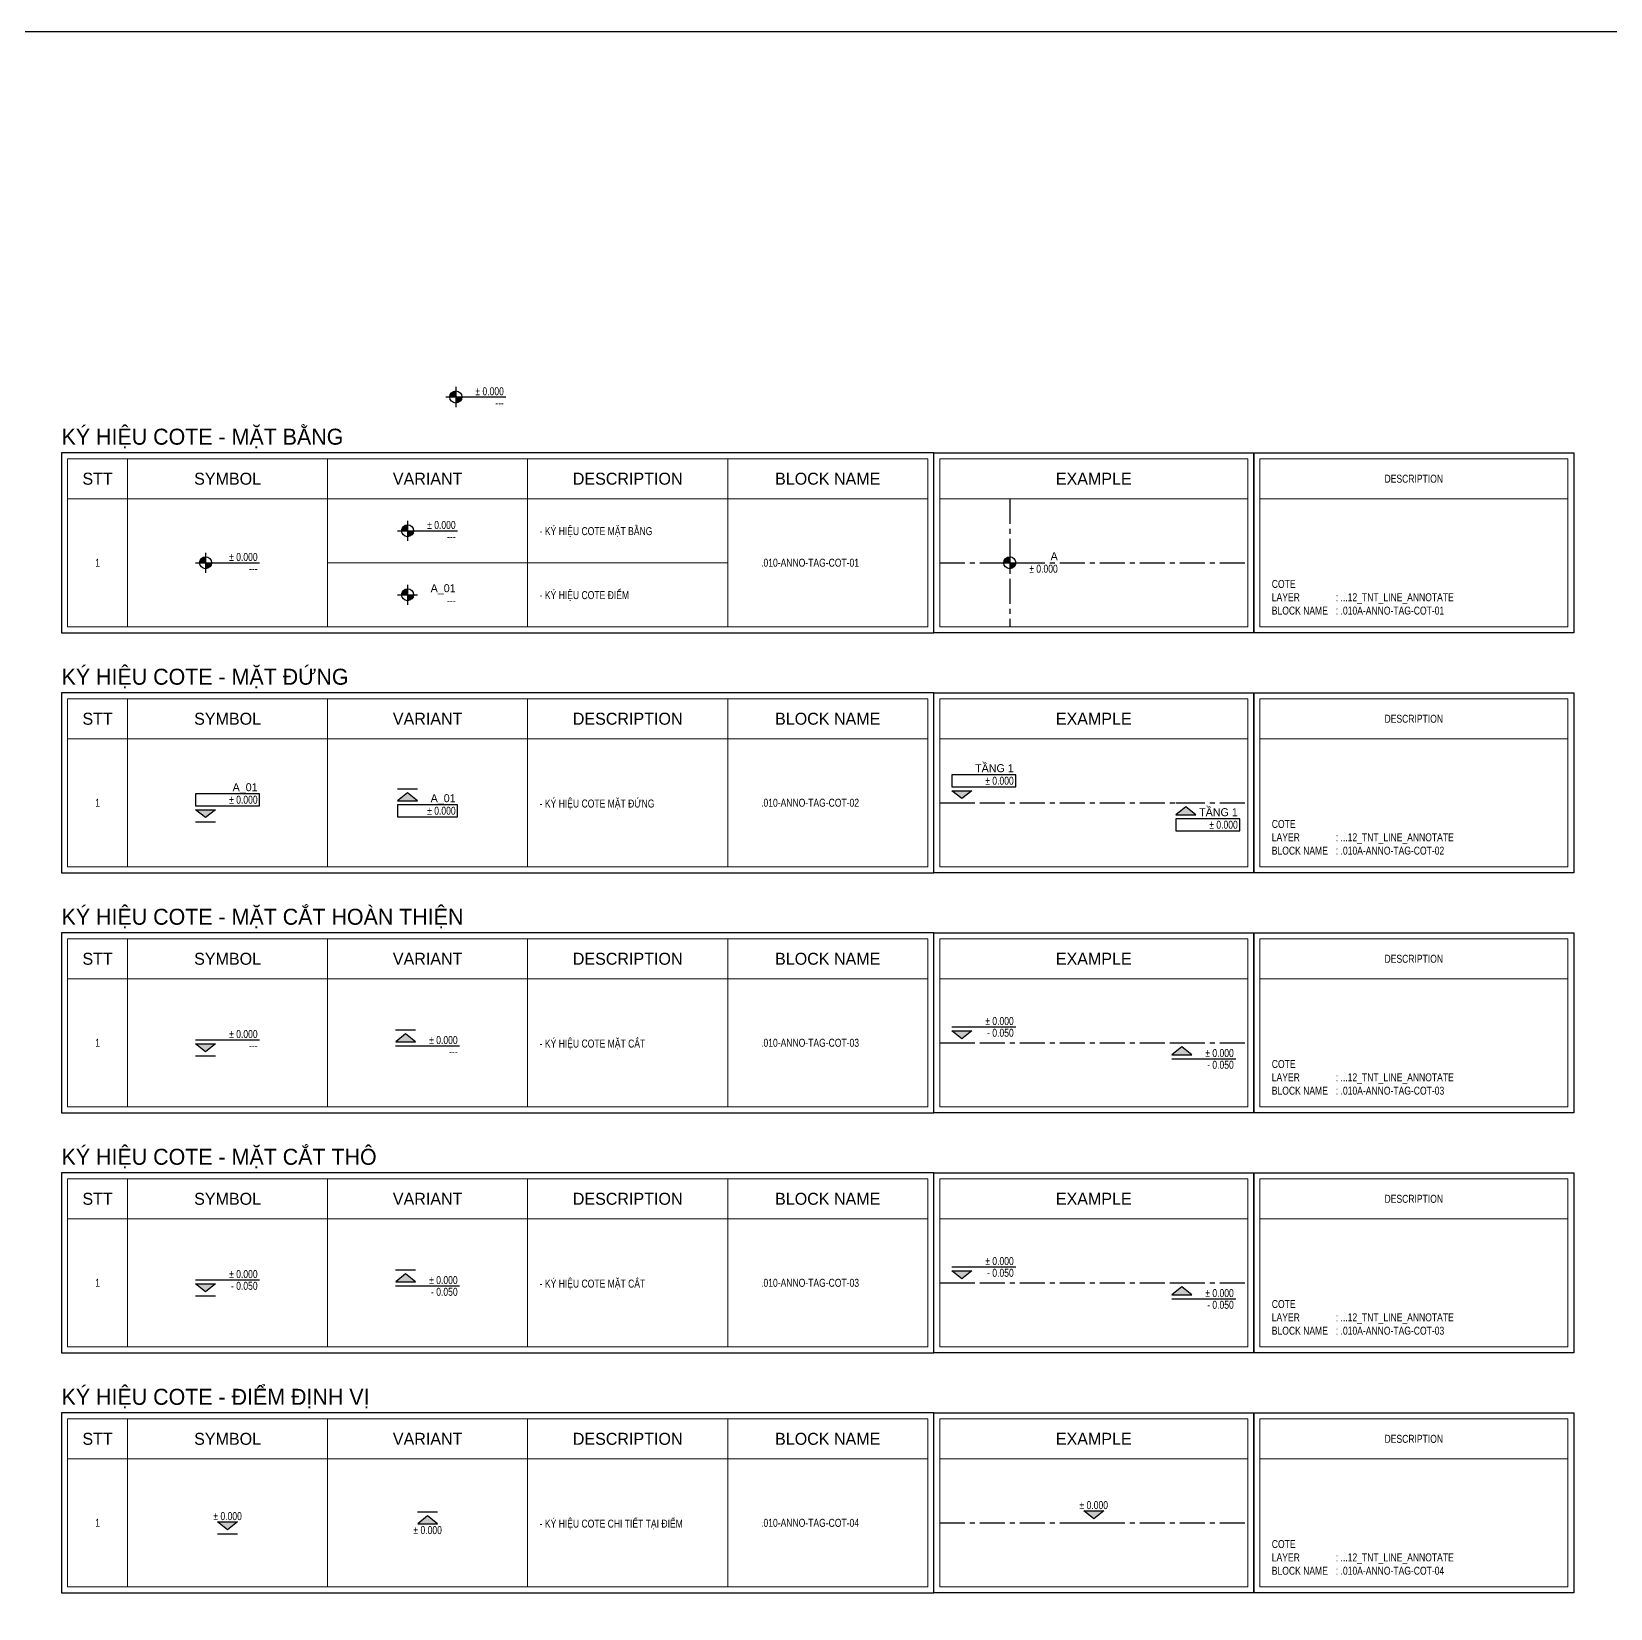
# Model space of a CAD drawing. Header units: millimetres. Extents: x 21129 to 2803301, y -510327 to 166837.
# Drawn here: x 269570 to 309035, y -339379 to -299963 of the extents above; entities that cross this region are included whole.
import ezdxf
from ezdxf.enums import TextEntityAlignment as Align

# ---------------------------------------------------------------- set-up
doc = ezdxf.new("R2010")
doc.units = ezdxf.units.MM
doc.linetypes.add('CENTER', pattern=[2, 1.25, -0.25, 0.25, -0.25])
for name, color, linetype in [('....01_TNT_A_DRAWING', 7, 'Continuous'), ('....07_TNT_A_BASE', 177, 'CENTER'), ('....20_TNT_N_TEXT', 9, 'Continuous'), ('....24_TNT_N_ANNOTATE', 14, 'Continuous')]:
    doc.layers.add(name, color=color, linetype=linetype)
doc.layers.add('....03_TNT_A_THIN', color=251, linetype='Continuous', lineweight=13, transparency=0.5)
doc.styles.add('.TNT_A_TXT_1_MAIN', font='')
doc.styles.add('.TNT_A_TXT_2_SUB', font='UNI Alter Gothic (H).ttf')
doc.styles.add('.TNT_A_TXT_3_NOTE', font='uromans.shx', dxfattribs={"width": 0.8})
doc.styles.get('.TNT_A_TXT_1_MAIN').set_extended_font_data('UNI HelvetIns (H)')

# ---------------------------------------------------------------- blocks, each defined once
blk = doc.blocks.new('.TNT_KHUNG LAYOUT_2')
at = {"color": 14}
blk.add_lwpolyline([(15, 312), (435, 312), (435, 15), (15, 15)], close=True, dxfattribs=at)
blk = doc.blocks.new('*U538')
at = {"layer": '....24_TNT_N_ANNOTATE'}
h = blk.add_hatch(color=256, dxfattribs=at)
h.dxf.hatch_style = 1
h.paths.add_polyline_path([(0, 1.5, 0.414214), (-1.5, 0), (0, 0)])
h = blk.add_hatch(color=256, dxfattribs=at)
h.dxf.hatch_style = 1
h.paths.add_polyline_path([(1.5, 0), (0, 0), (0, -1.5, 0.414214)])
for p, q in [((-2.5, 0), (13.5, 0)), ((-2.5, 0), (2.5, 0)), ((0, 2.5), (0, -2.5))]:
    blk.add_line(p, q, dxfattribs=at)
blk.add_circle((0, 0), 1.5, dxfattribs=at)
at = {"color": 9, "style": '.TNT_A_TXT_3_NOTE', "width": 0.8, "flags": 8}
blk.add_attdef('COT_1', text='', height=2, dxfattribs=at).set_placement((13, -0.17), align=Align.BOTTOM_RIGHT)
blk.add_attdef('COT_2', text='', height=2, dxfattribs=at).set_placement((13, -0.5), align=Align.TOP_RIGHT)
blk = doc.blocks.new('*U539')
at = {"layer": '....24_TNT_N_ANNOTATE'}
h = blk.add_hatch(color=256, dxfattribs=at)
h.dxf.hatch_style = 1
h.paths.add_polyline_path([(0, 1.5, 0.414214), (-1.5, 0), (0, 0)])
h = blk.add_hatch(color=256, dxfattribs=at)
h.dxf.hatch_style = 1
h.paths.add_polyline_path([(1.5, 0), (0, 0), (0, -1.5, 0.414214)])
for p, q in [((-2.5, 0), (12.5, 0)), ((-2.5, 0), (2.5, 0)), ((0, 2.5), (0, -2.5))]:
    blk.add_line(p, q, dxfattribs=at)
blk.add_circle((0, 0), 1.5, dxfattribs=at)
at = {"color": 9, "style": '.TNT_A_TXT_3_NOTE', "width": 0.8, "flags": 8}
blk.add_attdef('COT_1', text='', height=2, dxfattribs=at).set_placement((12, -0.17), align=Align.BOTTOM_RIGHT)
blk.add_attdef('COT_2', text='', height=2, dxfattribs=at).set_placement((12, -0.5), align=Align.TOP_RIGHT)
blk = doc.blocks.new('*U540')
at = {"layer": '....24_TNT_N_ANNOTATE'}
h = blk.add_hatch(color=256, dxfattribs=at)
h.dxf.hatch_style = 1
h.paths.add_polyline_path([(0, 1.5, 0.414214), (-1.5, 0), (0, 0)])
h = blk.add_hatch(color=256, dxfattribs=at)
h.dxf.hatch_style = 1
h.paths.add_polyline_path([(1.5, 0), (0, 0), (0, -1.5, 0.414214)])
for p, q in [((-2.5, 0), (2.5, 0)), ((0, 2.5), (0, -2.5))]:
    blk.add_line(p, q, dxfattribs=at)
blk.add_circle((0, 0), 1.5, dxfattribs=at)
at = {"color": 9, "style": '.TNT_A_TXT_2_SUB', "flags": 8}
blk.add_attdef('A_01', text='', height=2, dxfattribs=at).set_placement((12, 0.03), align=Align.BOTTOM_RIGHT)
at = {"color": 9, "style": '.TNT_A_TXT_3_NOTE', "width": 0.8, "flags": 8}
blk.add_attdef('COT_2', text='', height=2, dxfattribs=at).set_placement((12, -0.5), align=Align.TOP_RIGHT)
blk = doc.blocks.new('*U543')
at = {"layer": '....24_TNT_N_ANNOTATE'}
h = blk.add_hatch(color=256, dxfattribs=at)
h.dxf.hatch_style = 1
h.paths.add_polyline_path([(2.49, 3), (-2.5, 3), (-0.01, 1.02)])
blk.add_line((-2.5, 0), (2.5, 0), dxfattribs=at)
for points in [[(-2.5, 4), (13.5, 4), (13.5, 7), (-2.5, 7)], [(-2.5, 3), (2.49, 3), (-0.01, 1.02)]]:
    blk.add_lwpolyline(points, close=True, dxfattribs=at)
at = {"color": 9, "style": '.TNT_A_TXT_2_SUB', "flags": 8}
blk.add_attdef('A_01', text='', height=2, dxfattribs=at).set_placement((13, 7.03), align=Align.BOTTOM_RIGHT)
at = {"color": 9, "style": '.TNT_A_TXT_3_NOTE', "width": 0.8, "flags": 8}
blk.add_attdef('COT_1', text='', height=2, dxfattribs=at).set_placement((13, 5.5), align=Align.MIDDLE_RIGHT)
blk = doc.blocks.new('*U544')
at = {"layer": '....24_TNT_N_ANNOTATE'}
h = blk.add_hatch(color=256, dxfattribs=at)
h.dxf.hatch_style = 1
h.paths.add_polyline_path([(2.49, -3), (-2.5, -3), (-0.01, -1.02)])
blk.add_line((-2.5, 0), (2.5, 0), dxfattribs=at)
for points in [[(-2.5, -3), (2.49, -3), (-0.01, -1.02)], [(-2.5, -7), (12.5, -7), (12.5, -4), (-2.5, -4)]]:
    blk.add_lwpolyline(points, close=True, dxfattribs=at)
at = {"color": 9, "style": '.TNT_A_TXT_2_SUB', "flags": 8}
blk.add_attdef('A_01', text='', height=2, dxfattribs=at).set_placement((12, -3.97), align=Align.BOTTOM_RIGHT)
at = {"color": 9, "style": '.TNT_A_TXT_3_NOTE', "width": 0.8, "flags": 8}
blk.add_attdef('COT_1', text='', height=2, dxfattribs=at).set_placement((12, -5.5), align=Align.MIDDLE_RIGHT)
blk = doc.blocks.new('*U546')
at = {"layer": '....24_TNT_N_ANNOTATE'}
h = blk.add_hatch(color=256, dxfattribs=at)
h.dxf.hatch_style = 1
h.paths.add_polyline_path([(2.49, 3), (-2.49, 3), (0, 1.02)])
for p, q in [((-2.5, 4), (13.5, 4)), ((-2.5, 0), (2.5, 0))]:
    blk.add_line(p, q, dxfattribs=at)
blk.add_lwpolyline([(-2.49, 3), (2.49, 3), (0, 1.02)], close=True, dxfattribs=at)
at = {"color": 9, "style": '.TNT_A_TXT_3_NOTE', "width": 0.8, "flags": 8}
blk.add_attdef('COT_1', text='', height=2, dxfattribs=at).set_placement((13, 3.83), align=Align.BOTTOM_RIGHT)
blk.add_attdef('COT_2', text='', height=2, dxfattribs=at).set_placement((13, 3.5), align=Align.TOP_RIGHT)
blk = doc.blocks.new('*U547')
at = {"layer": '....24_TNT_N_ANNOTATE'}
h = blk.add_hatch(color=256, dxfattribs=at)
h.dxf.hatch_style = 1
h.paths.add_polyline_path([(2.49, -3), (-2.49, -3), (0, -1.02)])
for p, q in [((-2.5, 0), (2.5, 0)), ((-2.5, -4), (13.5, -4))]:
    blk.add_line(p, q, dxfattribs=at)
blk.add_lwpolyline([(-2.49, -3), (2.49, -3), (0, -1.02)], close=True, dxfattribs=at)
at = {"color": 9, "style": '.TNT_A_TXT_3_NOTE', "width": 0.8, "flags": 8}
blk.add_attdef('COT_1', text='', height=2, dxfattribs=at).set_placement((13, -4.17), align=Align.BOTTOM_RIGHT)
blk.add_attdef('COT_2', text='', height=2, dxfattribs=at).set_placement((13, -4.5), align=Align.TOP_RIGHT)
blk = doc.blocks.new('*U541')
at = {"layer": '....24_TNT_N_ANNOTATE'}
h = blk.add_hatch(color=256, dxfattribs=at)
h.dxf.hatch_style = 1
h.paths.add_polyline_path([(2.49, 3), (-2.5, 3), (-0.01, 1.02)])
blk.add_line((-2.5, 0), (2.5, 0), dxfattribs=at)
for points in [[(-2.5, 4), (13.5, 4), (13.5, 7), (-2.5, 7)], [(-2.5, 3), (2.49, 3), (-0.01, 1.02)]]:
    blk.add_lwpolyline(points, close=True, dxfattribs=at)
at = {"color": 9, "style": '.TNT_A_TXT_2_SUB', "flags": 8}
blk.add_attdef('A_01', text='', height=2, dxfattribs=at).set_placement((13, 7.03), align=Align.BOTTOM_RIGHT)
at = {"color": 9, "style": '.TNT_A_TXT_3_NOTE', "width": 0.8, "flags": 8}
blk.add_attdef('COT_1', text='', height=2, dxfattribs=at).set_placement((13, 5.5), align=Align.MIDDLE_RIGHT)
blk = doc.blocks.new('*U542')
at = {"layer": '....24_TNT_N_ANNOTATE'}
h = blk.add_hatch(color=256, dxfattribs=at)
h.dxf.hatch_style = 1
h.paths.add_polyline_path([(2.49, -3), (-2.5, -3), (-0.01, -1.02)])
blk.add_line((-2.5, 0), (2.5, 0), dxfattribs=at)
for points in [[(-2.5, -3), (2.49, -3), (-0.01, -1.02)], [(-2.5, -7), (13.5, -7), (13.5, -4), (-2.5, -4)]]:
    blk.add_lwpolyline(points, close=True, dxfattribs=at)
at = {"color": 9, "style": '.TNT_A_TXT_2_SUB', "flags": 8}
blk.add_attdef('A_01', text='', height=2, dxfattribs=at).set_placement((13, -3.97), align=Align.BOTTOM_RIGHT)
at = {"color": 9, "style": '.TNT_A_TXT_3_NOTE', "width": 0.8, "flags": 8}
blk.add_attdef('COT_1', text='', height=2, dxfattribs=at).set_placement((13, -5.5), align=Align.MIDDLE_RIGHT)
blk = doc.blocks.new('*U548')
at = {"layer": '....24_TNT_N_ANNOTATE'}
h = blk.add_hatch(color=256, dxfattribs=at)
h.dxf.hatch_style = 1
h.paths.add_polyline_path([(2.49, -3), (-2.49, -3), (0, -1.02)])
for p, q in [((-2.5, 0), (2.5, 0)), ((-2.5, -4), (13.5, -4))]:
    blk.add_line(p, q, dxfattribs=at)
blk.add_lwpolyline([(-2.49, -3), (2.49, -3), (0, -1.02)], close=True, dxfattribs=at)
at = {"color": 9, "style": '.TNT_A_TXT_3_NOTE', "width": 0.8, "flags": 8}
blk.add_attdef('COT_1', text='', height=2, dxfattribs=at).set_placement((13, -4.17), align=Align.BOTTOM_RIGHT)
blk.add_attdef('COT_2', text='', height=2, dxfattribs=at).set_placement((13, -4.5), align=Align.TOP_RIGHT)
blk = doc.blocks.new('*U549')
at = {"layer": '....24_TNT_N_ANNOTATE'}
h = blk.add_hatch(color=256, dxfattribs=at)
h.dxf.hatch_style = 1
h.paths.add_polyline_path([(2.49, 3), (-2.49, 3), (0, 1.02)])
for p, q in [((-2.5, 4), (13.5, 4)), ((-2.5, 0), (2.5, 0))]:
    blk.add_line(p, q, dxfattribs=at)
blk.add_lwpolyline([(-2.49, 3), (2.49, 3), (0, 1.02)], close=True, dxfattribs=at)
at = {"color": 9, "style": '.TNT_A_TXT_3_NOTE', "width": 0.8, "flags": 8}
blk.add_attdef('COT_1', text='', height=2, dxfattribs=at).set_placement((13, 3.83), align=Align.BOTTOM_RIGHT)
blk.add_attdef('COT_2', text='', height=2, dxfattribs=at).set_placement((13, 3.5), align=Align.TOP_RIGHT)
blk = doc.blocks.new('*U552')
at = {"layer": '....24_TNT_N_ANNOTATE'}
h = blk.add_hatch(color=256, dxfattribs=at)
h.dxf.hatch_style = 1
h.paths.add_polyline_path([(2.49, 3), (-2.49, 3), (0, 1.02)])
blk.add_line((-2.5, 0), (2.5, 0), dxfattribs=at)
blk.add_lwpolyline([(-2.49, 3), (2.49, 3), (0, 1.02)], close=True, dxfattribs=at)
at = {"color": 9, "style": '.TNT_A_TXT_3_NOTE', "width": 0.8, "flags": 8}
blk.add_attdef('COT_1', text='', height=2, dxfattribs=at).set_placement((0, 2.83), align=Align.BOTTOM_CENTER)
blk = doc.blocks.new('*U551')
at = {"layer": '....24_TNT_N_ANNOTATE'}
h = blk.add_hatch(color=256, dxfattribs=at)
h.dxf.hatch_style = 1
h.paths.add_polyline_path([(2.49, -3), (-2.49, -3), (0, -1.02)])
blk.add_line((-2.5, 0), (2.5, 0), dxfattribs=at)
blk.add_lwpolyline([(-2.49, -3), (2.49, -3), (0, -1.02)], close=True, dxfattribs=at)
at = {"color": 9, "style": '.TNT_A_TXT_3_NOTE', "width": 0.8, "flags": 8}
blk.add_attdef('COT_1', text='', height=2, dxfattribs=at).set_placement((0, -6.17), align=Align.BOTTOM_CENTER)

msp = doc.modelspace()

# ---------------------------------------------------------------- linework, layer by layer
at = {"layer": '....03_TNT_A_THIN'}
for p, q in [((271970.4, -310639.5), (271970.4, -314839.5)), ((276970.4, -310639.5), (276970.4, -314839.5)), ((281970.4, -310639.5), (281970.4, -314839.5)), ((286970.4, -310639.5), (286970.4, -314839.5)), ((270470.4, -311639.5), (291970.4, -311639.5)), ((292270.4, -311639.5), (299970.4, -311639.5)), ((300270.4, -311639.5), (307970.4, -311639.5)), ((276970.4, -313239.5), (286970.4, -313239.5)), ((271970.4, -316639.5), (271970.4, -320839.5)), ((276970.4, -316639.5), (276970.4, -320839.5)), ((281970.4, -316639.5), (281970.4, -320839.5)), ((286970.4, -316639.5), (286970.4, -320839.5)), ((270470.4, -317639.5), (291970.4, -317639.5)), ((292270.4, -317639.5), (299970.4, -317639.5)), ((300270.4, -317639.5), (307970.4, -317639.5)), ((271970.4, -322639.5), (271970.4, -326839.5)), ((276970.4, -322639.5), (276970.4, -326839.5)), ((281970.4, -322639.5), (281970.4, -326839.5)), ((286970.4, -322639.5), (286970.4, -326839.5)), ((270470.4, -323639.5), (291970.4, -323639.5)), ((292270.4, -323639.5), (299970.4, -323639.5)), ((300270.4, -323639.5), (307970.4, -323639.5)), ((271970.4, -328639.5), (271970.4, -332839.5)), ((276970.4, -328639.5), (276970.4, -332839.5)), ((281970.4, -328639.5), (281970.4, -332839.5)), ((286970.4, -328639.5), (286970.4, -332839.5)), ((270470.4, -329639.5), (291970.4, -329639.5)), ((292270.4, -329639.5), (299970.4, -329639.5)), ((300270.4, -329639.5), (307970.4, -329639.5)), ((271970.4, -334639.5), (271970.4, -338839.5)), ((276970.4, -334639.5), (276970.4, -338839.5)), ((281970.4, -334639.5), (281970.4, -338839.5)), ((286970.4, -334639.5), (286970.4, -338839.5)), ((270470.4, -335639.5), (291970.4, -335639.5)), ((292270.4, -335639.5), (299970.4, -335639.5)), ((300270.4, -335639.5), (307970.4, -335639.5))]:
    msp.add_line(p, q, dxfattribs=at)
for points in [[(270470.4, -310639.5), (291970.4, -310639.5), (291970.4, -314839.5), (270470.4, -314839.5)], [(292270.4, -310639.5), (299970.4, -310639.5), (299970.4, -314839.5), (292270.4, -314839.5)], [(300270.4, -310639.5), (307970.4, -310639.5), (307970.4, -314839.5), (300270.4, -314839.5)], [(270470.4, -316639.5), (291970.4, -316639.5), (291970.4, -320839.5), (270470.4, -320839.5)], [(292270.4, -316639.5), (299970.4, -316639.5), (299970.4, -320839.5), (292270.4, -320839.5)], [(300270.4, -316639.5), (307970.4, -316639.5), (307970.4, -320839.5), (300270.4, -320839.5)], [(270470.4, -322639.5), (291970.4, -322639.5), (291970.4, -326839.5), (270470.4, -326839.5)], [(292270.4, -322639.5), (299970.4, -322639.5), (299970.4, -326839.5), (292270.4, -326839.5)], [(300270.4, -322639.5), (307970.4, -322639.5), (307970.4, -326839.5), (300270.4, -326839.5)], [(270470.4, -328639.5), (291970.4, -328639.5), (291970.4, -332839.5), (270470.4, -332839.5)], [(292270.4, -328639.5), (299970.4, -328639.5), (299970.4, -332839.5), (292270.4, -332839.5)], [(300270.4, -328639.5), (307970.4, -328639.5), (307970.4, -332839.5), (300270.4, -332839.5)], [(270470.4, -334639.5), (291970.4, -334639.5), (291970.4, -338839.5), (270470.4, -338839.5)], [(292270.4, -334639.5), (299970.4, -334639.5), (299970.4, -338839.5), (292270.4, -338839.5)], [(300270.4, -334639.5), (307970.4, -334639.5), (307970.4, -338839.5), (300270.4, -338839.5)]]:
    msp.add_lwpolyline(points, close=True, dxfattribs=at)
at = {"layer": '....07_TNT_A_BASE', "ltscale": 500}
for p, q in [((294020.4, -311639.5), (294020.4, -314839.5)), ((292270.4, -313239.5), (299970.4, -313239.5)), ((292270.4, -319239.5), (299970.4, -319239.5)), ((292270.4, -325239.5), (299970.4, -325239.5)), ((292270.4, -331239.5), (299970.4, -331239.5)), ((292270.4, -337239.5), (299970.4, -337239.5))]:
    msp.add_line(p, q, dxfattribs=at)
at = {"layer": '....24_TNT_N_ANNOTATE'}
for points in [[(270320.4, -314989.5), (292120.4, -314989.5), (292120.4, -310489.5), (270320.4, -310489.5)], [(292120.4, -310489.5), (300120.4, -310489.5), (300120.4, -314989.5), (292120.4, -314989.5)], [(300120.4, -310489.5), (308120.4, -310489.5), (308120.4, -314989.5), (300120.4, -314989.5)], [(270320.4, -320989.5), (292120.4, -320989.5), (292120.4, -316489.5), (270320.4, -316489.5)], [(292120.4, -316489.5), (300120.4, -316489.5), (300120.4, -320989.5), (292120.4, -320989.5)], [(300120.4, -316489.5), (308120.4, -316489.5), (308120.4, -320989.5), (300120.4, -320989.5)], [(270320.4, -326989.5), (292120.4, -326989.5), (292120.4, -322489.5), (270320.4, -322489.5)], [(292120.4, -322489.5), (300120.4, -322489.5), (300120.4, -326989.5), (292120.4, -326989.5)], [(300120.4, -322489.5), (308120.4, -322489.5), (308120.4, -326989.5), (300120.4, -326989.5)], [(270320.4, -332989.5), (292120.4, -332989.5), (292120.4, -328489.5), (270320.4, -328489.5)], [(292120.4, -328489.5), (300120.4, -328489.5), (300120.4, -332989.5), (292120.4, -332989.5)], [(300120.4, -328489.5), (308120.4, -328489.5), (308120.4, -332989.5), (300120.4, -332989.5)], [(270320.4, -338989.5), (292120.4, -338989.5), (292120.4, -334489.5), (270320.4, -334489.5)], [(292120.4, -334489.5), (300120.4, -334489.5), (300120.4, -338989.5), (292120.4, -338989.5)], [(300120.4, -334489.5), (308120.4, -334489.5), (308120.4, -338989.5), (300120.4, -338989.5)]]:
    msp.add_lwpolyline(points, close=True, dxfattribs=at)

# ---------------------------------------------------------------- block references
at = {"layer": '....01_TNT_A_DRAWING', "xscale": 400, "yscale": 400, "zscale": 400}
msp.add_blockref('.TNT_KHUNG LAYOUT_2', (218892.4, -424762.9), dxfattribs=at)
at = {"layer": '....24_TNT_N_ANNOTATE'}
ref = msp.add_blockref('*U539', (280175.6, -309097.3), dxfattribs=dict(at, xscale=100, yscale=100, zscale=100))
ref.add_attrib('COT_1', '%%P 0.000', dxfattribs={"layer": '0', "color": 9, "height": 200, "style": '.TNT_A_TXT_3_NOTE', "width": 0.8}).set_placement((281375.6, -309114), align=Align.BOTTOM_RIGHT)
ref.add_attrib('COT_2', '---', dxfattribs={"layer": '0', "color": 9, "height": 200, "style": '.TNT_A_TXT_3_NOTE', "width": 0.8}).set_placement((281375.6, -309147.3), align=Align.TOP_RIGHT)
ref = msp.add_blockref('*U539', (278970.4, -312439.5), dxfattribs=dict(at, xscale=100, yscale=100, zscale=100))
ref.add_attrib('COT_1', '%%P 0.000', dxfattribs={"layer": '0', "color": 9, "height": 200, "style": '.TNT_A_TXT_3_NOTE', "width": 0.8}).set_placement((280170.4, -312456.2), align=Align.BOTTOM_RIGHT)
ref.add_attrib('COT_2', '---', dxfattribs={"layer": '0', "color": 9, "height": 200, "style": '.TNT_A_TXT_3_NOTE', "width": 0.8}).set_placement((280170.4, -312489.5), align=Align.TOP_RIGHT)
ref = msp.add_blockref('*U538', (273920.4, -313239.5), dxfattribs=dict(at, xscale=100, yscale=100, zscale=100))
ref.add_attrib('COT_1', '%%p 0.000', dxfattribs={"layer": '0', "color": 9, "height": 200, "style": '.TNT_A_TXT_3_NOTE', "width": 0.8}).set_placement((275220.4, -313256.2), align=Align.BOTTOM_RIGHT)
ref.add_attrib('COT_2', '---', dxfattribs={"layer": '0', "color": 9, "height": 200, "style": '.TNT_A_TXT_3_NOTE', "width": 0.8}).set_placement((275220.4, -313289.5), align=Align.TOP_RIGHT)
ref = msp.add_blockref('*U540', (294020.4, -313239.5), dxfattribs=dict(at, xscale=100, yscale=100, zscale=100))
ref.add_attrib('A_01', 'A', dxfattribs={"layer": '0', "color": 9, "height": 200, "style": '.TNT_A_TXT_2_SUB'}).set_placement((295220.4, -313236.2), align=Align.BOTTOM_RIGHT)
ref.add_attrib('COT_2', '%%P 0.000', dxfattribs={"layer": '0', "color": 9, "height": 200, "style": '.TNT_A_TXT_3_NOTE', "width": 0.8}).set_placement((295220.4, -313289.5), align=Align.TOP_RIGHT)
ref = msp.add_blockref('*U540', (278970.4, -314039.5), dxfattribs=dict(at, xscale=100, yscale=100, zscale=100))
ref.add_attrib('A_01', 'A_01', dxfattribs={"layer": '0', "color": 9, "height": 200, "style": '.TNT_A_TXT_2_SUB'}).set_placement((280170.4, -314036.2), align=Align.BOTTOM_RIGHT)
ref.add_attrib('COT_2', '---', dxfattribs={"layer": '0', "color": 9, "height": 200, "style": '.TNT_A_TXT_3_NOTE', "width": 0.8}).set_placement((280170.4, -314089.5), align=Align.TOP_RIGHT)
ref = msp.add_blockref('*U541', (292820.4, -319239.5), dxfattribs=dict(at, xscale=100, yscale=100, zscale=100))
ref.add_attrib('A_01', 'TẦNG 1', dxfattribs={"layer": '0', "color": 9, "height": 200, "style": '.TNT_A_TXT_2_SUB'}).set_placement((294120.4, -318536.2), align=Align.BOTTOM_RIGHT)
ref.add_attrib('COT_1', '%%p 0.000', dxfattribs={"layer": '0', "color": 9, "height": 200, "style": '.TNT_A_TXT_3_NOTE', "width": 0.8}).set_placement((294120.4, -318689.5), align=Align.MIDDLE_RIGHT)
ref = msp.add_blockref('*U543', (273920.4, -319714.5), dxfattribs=dict(at, xscale=100, yscale=100, zscale=100))
ref.add_attrib('A_01', 'A_01', dxfattribs={"layer": '0', "color": 9, "height": 200, "style": '.TNT_A_TXT_2_SUB'}).set_placement((275220.4, -319011.2), align=Align.BOTTOM_RIGHT)
ref.add_attrib('COT_1', '%%p 0.000', dxfattribs={"layer": '0', "color": 9, "height": 200, "style": '.TNT_A_TXT_3_NOTE', "width": 0.8}).set_placement((275220.4, -319164.5), align=Align.MIDDLE_RIGHT)
ref = msp.add_blockref('*U544', (278970.4, -318889.5), dxfattribs=dict(at, xscale=100, yscale=100, zscale=100))
ref.add_attrib('A_01', 'A_01', dxfattribs={"layer": '0', "color": 9, "height": 200, "style": '.TNT_A_TXT_2_SUB'}).set_placement((280170.4, -319286.2), align=Align.BOTTOM_RIGHT)
ref.add_attrib('COT_1', '%%p 0.000', dxfattribs={"layer": '0', "color": 9, "height": 200, "style": '.TNT_A_TXT_3_NOTE', "width": 0.8}).set_placement((280170.4, -319439.5), align=Align.MIDDLE_RIGHT)
ref = msp.add_blockref('*U542', (298420.4, -319239.5), dxfattribs=dict(at, xscale=100, yscale=100, zscale=100))
ref.add_attrib('A_01', 'TẦNG 1', dxfattribs={"layer": '0', "color": 9, "height": 200, "style": '.TNT_A_TXT_2_SUB'}).set_placement((299720.4, -319636.2), align=Align.BOTTOM_RIGHT)
ref.add_attrib('COT_1', '%%p 0.000', dxfattribs={"layer": '0', "color": 9, "height": 200, "style": '.TNT_A_TXT_3_NOTE', "width": 0.8}).set_placement((299720.4, -319789.5), align=Align.MIDDLE_RIGHT)
ref = msp.add_blockref('*U549', (292820.4, -325239.5), dxfattribs=dict(at, xscale=100, yscale=100, zscale=100))
ref.add_attrib('COT_1', '%%p 0.000', dxfattribs={"layer": '0', "color": 9, "height": 200, "style": '.TNT_A_TXT_3_NOTE', "width": 0.8}).set_placement((294120.4, -324856.2), align=Align.BOTTOM_RIGHT)
ref.add_attrib('COT_2', '- 0.050', dxfattribs={"layer": '0', "color": 9, "height": 200, "style": '.TNT_A_TXT_3_NOTE', "width": 0.8}).set_placement((294120.4, -324889.5), align=Align.TOP_RIGHT)
ref = msp.add_blockref('*U546', (273920.4, -325564.5), dxfattribs=dict(at, xscale=100, yscale=100, zscale=100))
ref.add_attrib('COT_1', '%%p 0.000', dxfattribs={"layer": '0', "color": 9, "height": 200, "style": '.TNT_A_TXT_3_NOTE', "width": 0.8}).set_placement((275220.4, -325181.2), align=Align.BOTTOM_RIGHT)
ref.add_attrib('COT_2', '---', dxfattribs={"layer": '0', "color": 9, "height": 200, "style": '.TNT_A_TXT_3_NOTE', "width": 0.8}).set_placement((275220.4, -325214.5), align=Align.TOP_RIGHT)
ref = msp.add_blockref('*U547', (278920.4, -324914.5), dxfattribs=dict(at, xscale=100, yscale=100, zscale=100))
ref.add_attrib('COT_1', '%%p 0.000', dxfattribs={"layer": '0', "color": 9, "height": 200, "style": '.TNT_A_TXT_3_NOTE', "width": 0.8}).set_placement((280220.4, -325331.2), align=Align.BOTTOM_RIGHT)
ref.add_attrib('COT_2', '---', dxfattribs={"layer": '0', "color": 9, "height": 200, "style": '.TNT_A_TXT_3_NOTE', "width": 0.8}).set_placement((280220.4, -325364.5), align=Align.TOP_RIGHT)
ref = msp.add_blockref('*U548', (298320.4, -325239.5), dxfattribs=dict(at, xscale=100, yscale=100, zscale=100))
ref.add_attrib('COT_1', '%%p 0.000', dxfattribs={"layer": '0', "color": 9, "height": 200, "style": '.TNT_A_TXT_3_NOTE', "width": 0.8}).set_placement((299620.4, -325656.2), align=Align.BOTTOM_RIGHT)
ref.add_attrib('COT_2', '- 0.050', dxfattribs={"layer": '0', "color": 9, "height": 200, "style": '.TNT_A_TXT_3_NOTE', "width": 0.8}).set_placement((299620.4, -325689.5), align=Align.TOP_RIGHT)
ref = msp.add_blockref('*U549', (292820.4, -331239.5), dxfattribs=dict(at, xscale=100, yscale=100, zscale=100))
ref.add_attrib('COT_1', '%%p 0.000', dxfattribs={"layer": '0', "color": 9, "height": 200, "style": '.TNT_A_TXT_3_NOTE', "width": 0.8}).set_placement((294120.4, -330856.2), align=Align.BOTTOM_RIGHT)
ref.add_attrib('COT_2', '- 0.050', dxfattribs={"layer": '0', "color": 9, "height": 200, "style": '.TNT_A_TXT_3_NOTE', "width": 0.8}).set_placement((294120.4, -330889.5), align=Align.TOP_RIGHT)
ref = msp.add_blockref('*U546', (273920.4, -331564.5), dxfattribs=dict(at, xscale=100, yscale=100, zscale=100))
ref.add_attrib('COT_1', '%%p 0.000', dxfattribs={"layer": '0', "color": 9, "height": 200, "style": '.TNT_A_TXT_3_NOTE', "width": 0.8}).set_placement((275220.4, -331181.2), align=Align.BOTTOM_RIGHT)
ref.add_attrib('COT_2', '- 0.050', dxfattribs={"layer": '0', "color": 9, "height": 200, "style": '.TNT_A_TXT_3_NOTE', "width": 0.8}).set_placement((275220.4, -331214.5), align=Align.TOP_RIGHT)
ref = msp.add_blockref('*U547', (278920.4, -330914.5), dxfattribs=dict(at, xscale=100, yscale=100, zscale=100))
ref.add_attrib('COT_1', '%%p 0.000', dxfattribs={"layer": '0', "color": 9, "height": 200, "style": '.TNT_A_TXT_3_NOTE', "width": 0.8}).set_placement((280220.4, -331331.2), align=Align.BOTTOM_RIGHT)
ref.add_attrib('COT_2', '- 0.050', dxfattribs={"layer": '0', "color": 9, "height": 200, "style": '.TNT_A_TXT_3_NOTE', "width": 0.8}).set_placement((280220.4, -331364.5), align=Align.TOP_RIGHT)
ref = msp.add_blockref('*U548', (298320.4, -331239.5), dxfattribs=dict(at, xscale=100, yscale=100, zscale=100))
ref.add_attrib('COT_1', '%%p 0.000', dxfattribs={"layer": '0', "color": 9, "height": 200, "style": '.TNT_A_TXT_3_NOTE', "width": 0.8}).set_placement((299620.4, -331656.2), align=Align.BOTTOM_RIGHT)
ref.add_attrib('COT_2', '- 0.050', dxfattribs={"layer": '0', "color": 9, "height": 200, "style": '.TNT_A_TXT_3_NOTE', "width": 0.8}).set_placement((299620.4, -331689.5), align=Align.TOP_RIGHT)
ref = msp.add_blockref('*U552', (274470.4, -337514.5), dxfattribs=dict(at, xscale=100, yscale=100, zscale=100))
ref.add_attrib('COT_1', '%%p 0.000', dxfattribs={"layer": '0', "color": 9, "height": 200, "style": '.TNT_A_TXT_3_NOTE', "width": 0.8}).set_placement((274470.4, -337231.2), align=Align.BOTTOM_CENTER)
ref = msp.add_blockref('*U551', (279470.4, -336964.5), dxfattribs=dict(at, xscale=100, yscale=100, zscale=100))
ref.add_attrib('COT_1', '%%p 0.000', dxfattribs={"layer": '0', "color": 9, "height": 200, "style": '.TNT_A_TXT_3_NOTE', "width": 0.8}).set_placement((279470.4, -337581.2), align=Align.BOTTOM_CENTER)
ref = msp.add_blockref('*U552', (296120.4, -337239.5), dxfattribs=dict(at, xscale=100, yscale=100, zscale=100))
ref.add_attrib('COT_1', '%%p 0.000', dxfattribs={"layer": '0', "color": 9, "height": 200, "style": '.TNT_A_TXT_3_NOTE', "width": 0.8}).set_placement((296120.4, -336956.2), align=Align.BOTTOM_CENTER)

# ---------------------------------------------------------------- texts
at = {"layer": '....20_TNT_N_TEXT', "style": '.TNT_A_TXT_1_MAIN'}
for s, p in [('KÝ HIỆU COTE - MẶT BẰNG', (270320.4, -310289.5)), ('KÝ HIỆU COTE - MẶT ĐỨNG', (270320.4, -316289.5)), ('KÝ HIỆU COTE - MẶT CẮT HOÀN THIỆN', (270320.4, -322289.5)), ('KÝ HIỆU COTE - MẶT CẮT THÔ', (270320.4, -328289.5)), ('KÝ HIỆU COTE - ĐIỂM ĐỊNH VỊ', (270320.4, -334289.5))]:
    msp.add_text(s, height=400, dxfattribs=at).set_placement(p)
at = {"layer": '....20_TNT_N_TEXT', "style": '.TNT_A_TXT_2_SUB'}
for s, p in [('STT', (271220.4, -311139.5)), ('SYMBOL', (274470.4, -311139.5)), ('VARIANT', (279470.4, -311139.5)), ('DESCRIPTION', (284470.4, -311139.5)), ('BLOCK NAME', (289470.4, -311139.5)), ('EXAMPLE', (296120.2, -311139.5)), ('STT', (271220.4, -317139.5)), ('SYMBOL', (274470.4, -317139.5)), ('VARIANT', (279470.4, -317139.5)), ('DESCRIPTION', (284470.4, -317139.5)), ('BLOCK NAME', (289470.4, -317139.5)), ('EXAMPLE', (296120.2, -317139.5)), ('STT', (271220.4, -323139.5)), ('SYMBOL', (274470.4, -323139.5)), ('VARIANT', (279470.4, -323139.5)), ('DESCRIPTION', (284470.4, -323139.5)), ('BLOCK NAME', (289470.4, -323139.5)), ('EXAMPLE', (296120.2, -323139.5)), ('STT', (271220.4, -329139.5)), ('SYMBOL', (274470.4, -329139.5)), ('VARIANT', (279470.4, -329139.5)), ('DESCRIPTION', (284470.4, -329139.5)), ('BLOCK NAME', (289470.4, -329139.5)), ('EXAMPLE', (296120.4, -329139.5)), ('STT', (271220.4, -335139.5)), ('SYMBOL', (274470.4, -335139.5)), ('VARIANT', (279470.4, -335139.5)), ('DESCRIPTION', (284470.4, -335139.5)), ('BLOCK NAME', (289470.4, -335139.5)), ('EXAMPLE', (296120.4, -335139.5))]:
    msp.add_text(s, height=300, dxfattribs=at).set_placement(p, align=Align.MIDDLE)
at = {"layer": '....20_TNT_N_TEXT', "style": '.TNT_A_TXT_3_NOTE', "width": 0.8}
for s, p in [('DESCRIPTION', (304120, -311139.5)), ('1', (271220.4, -313239.5)), ('DESCRIPTION', (304120, -317139.5)), ('1', (271220.4, -319239.5)), ('DESCRIPTION', (304120, -323139.5)), ('1', (271220.4, -325239.5)), ('DESCRIPTION', (304120.4, -329139.5)), ('1', (271220.4, -331239.5)), ('DESCRIPTION', (304120.4, -335139.5)), ('1', (271220.4, -337239.5))]:
    msp.add_text(s, height=200, dxfattribs=at).set_placement(p, align=Align.MIDDLE)
for s, p in [('- KÝ HIỆU COTE MẶT BẰNG', (282270.4, -312549.5)), ('.010-ANNO-TAG-COT-01', (287805.4, -313339.5)), ('- KÝ HIỆU COTE ĐIỂM', (282270.4, -314149.5)), ('- KÝ HIỆU COTE MẶT ĐỨNG', (282270.4, -319359.5)), ('.010-ANNO-TAG-COT-02', (287805.4, -319339.5)), ('- KÝ HIỆU COTE MẶT CẮT', (282270.4, -325359.5)), ('.010-ANNO-TAG-COT-03', (287805.4, -325339.5)), ('- KÝ HIỆU COTE MẶT CẮT', (282270.4, -331359.5)), ('.010-ANNO-TAG-COT-03', (287805.4, -331339.5)), ('- KÝ HIỆU COTE CHI TIẾT TẠI ĐIỂM', (282270.4, -337359.5)), ('.010-ANNO-TAG-COT-04', (287805.4, -337339.5))]:
    msp.add_text(s, height=200, dxfattribs=at).set_placement(p)
at = {"layer": '....20_TNT_N_TEXT', "char_height": 200, "width": 14785, "attachment_point": 7, "style": '.TNT_A_TXT_3_NOTE'}
for s, insert in [('\\A1;\\pxi-12,l12,sm1;COTE\\P\\pi-9,l9;LAYER^I^I: ...12_TNT_LINE_ANNOTATE\\P\\pi-12,l12;BLOCK NAME^I: .010A-ANNO-TAG-COT-01', (300570.4, -314539.5)), ('\\A1;\\pxi-12,l12,sm1;COTE\\P\\pi-9,l9;LAYER^I^I: ...12_TNT_LINE_ANNOTATE\\P\\pi-12,l12;BLOCK NAME^I: .010A-ANNO-TAG-COT-02', (300570.4, -320539.5)), ('\\A1;\\pxi-12,l12,sm1;COTE\\P\\pi-9,l9;LAYER^I^I: ...12_TNT_LINE_ANNOTATE\\P\\pi-12,l12;BLOCK NAME^I: .010A-ANNO-TAG-COT-03', (300570.4, -326539.5)), ('\\A1;\\pxi-12,l12,sm1;COTE\\P\\pi-9,l9;LAYER^I^I: ...12_TNT_LINE_ANNOTATE\\P\\pi-12,l12;BLOCK NAME^I: .010A-ANNO-TAG-COT-03', (300570.4, -332539.5)), ('\\A1;\\pxi-12,l12,sm1;COTE\\P\\pi-9,l9;LAYER^I^I: ...12_TNT_LINE_ANNOTATE\\P\\pi-12,l12;BLOCK NAME^I: .010A-ANNO-TAG-COT-04', (300570.4, -338539.5))]:
    msp.add_mtext(s, dxfattribs=dict(at, insert=insert))

doc.saveas('drawing.dxf')
